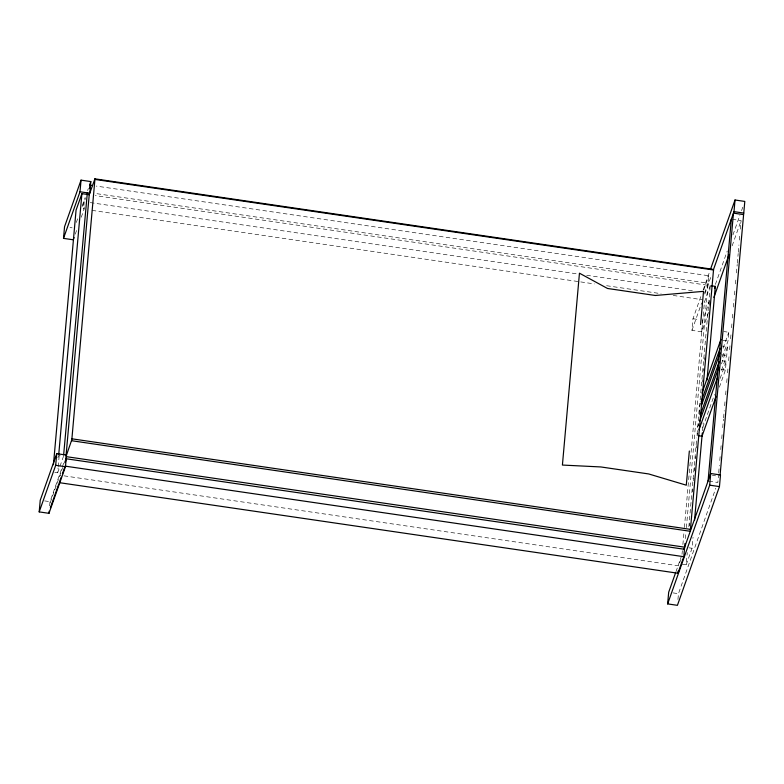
<?xml version="1.0" encoding="UTF-8"?>
<svg xmlns="http://www.w3.org/2000/svg" width="784" height="784" viewBox="0 0 784 784"><rect width="100%" height="100%" fill="white"/><g stroke="black" fill="none" stroke-linecap="round" stroke-linejoin="round"><path stroke-width="0.59" stroke-dasharray="3.92 2.94" d="M49.627 505.915L50 501.682L61.975 467.872M54.743 472.34L57.673 472.772L58.104 467.901M58.212 466.676L59.192 455.72M84.231 201.713L83.574 209.132L84.349 206.927M708.618 312.316L701.719 331.799L691.949 330.378L692.987 318.735L701.562 294.529M677.935 599.505L678.454 593.684L715.802 488.207M701.719 331.799L702.337 324.821M702.444 323.655L702.758 320.166L709.696 300.566M682.021 554.298L682.345 550.642M682.884 544.557L683.971 532.375M684.403 527.505L704.424 302.163L710.275 285.631L95.295 195.598M685.402 538.647L685.951 532.552M686.382 527.681L708.765 275.752L96.138 186.073M688.852 526.809L696.751 437.923M697.064 434.395L700.034 400.928M700.132 399.84L700.651 394.009M700.759 392.784L710.275 285.631M682.168 564.196L686.206 564.784L687.284 552.602M689.665 525.809L689.881 523.369M692.693 491.705L692.909 489.265M693.673 480.739L693.889 478.299M694.536 470.998L694.859 467.342M695.614 458.816L695.839 456.376M696.594 447.85L696.809 445.41M698.544 425.928L698.76 423.487M699.514 414.961L699.73 412.531M702.435 382.073L702.65 379.642M703.415 371.116L703.63 368.676M704.385 360.15L704.6 357.71M709.255 305.339L709.471 302.898L704.424 302.163M686.206 564.784L692.056 548.251L693.027 537.295M702.493 430.769L703.199 422.841M719.369 387.198L725.425 370.097L726.2 361.365L722.162 360.777M721.476 370.371L726.719 355.544L727.493 346.822L722.446 346.077M722.358 356.955L728.013 341.001L728.787 332.269L723.74 331.534M718.595 473.938L717.83 482.474L709.148 481.2M718.703 472.723L719.349 465.412M719.781 460.541L720.32 454.455M720.761 449.585L721.3 443.489M721.731 438.619L722.27 432.533M722.701 427.652L723.465 419.126M723.573 417.911L724.22 410.6M724.651 405.73L725.19 399.644M725.631 394.773L726.17 388.678M726.709 382.592L727.14 377.712M727.572 372.841L728.12 366.755M728.659 360.66L729.091 355.789M729.63 349.703L730.061 344.833M730.61 338.737L731.041 333.866M731.58 327.771L732.011 322.9M732.442 318.03L732.991 311.944M733.422 307.073L734.069 299.762M734.5 294.892L735.039 288.796M735.48 283.926L736.019 277.84M736.45 272.959L737.205 264.433M737.313 263.218L738.185 253.477M738.293 252.252L738.94 244.951M739.371 240.08L739.91 233.985M740.351 229.114L741.105 220.588L731.335 219.157M76.322 222.48L78.331 216.796M82.359 205.437L85.172 197.48M87.583 190.659L88.396 188.385M82.506 206.476L85.407 198.411M75.264 234.161L77.263 228.526M81.252 217.256L84.447 208.24M57.859 457.729L58.643 455.524L62.553 456.092M57.673 472.772L63.524 456.239M62.377 466.745L63.974 462.237M50.215 502.652L62.661 467.519M64.219 463.119L65.395 459.806M703.189 289.913L709.726 271.47M703.689 290.08L708.765 275.752M704.591 293.098L708.109 283.171L95.481 193.491M691.949 330.378L701.66 302.957M704.796 294.098L711.539 275.076M715.41 284.425L727.248 250.998M732.962 234.867L739.9 215.267M741.537 210.651L742.762 207.192M732.168 245.813L740.694 221.735M699.553 406.386L700.759 402.966M699.034 412.208L699.838 409.924M723.132 348.233L728.787 332.269M697.74 426.761L698.544 424.477M721.437 363.923L727.493 346.822M696.966 435.483L697.77 433.209M702.787 427.496L714.498 394.43M720.143 378.466L726.2 361.365M675.965 571.693L681.139 557.091M680.953 559.198L678.611 565.813L59.927 475.241M90.287 202.605L578.21 274.028M586.677 275.272L694.438 291.05M92.051 210.377L594.497 283.935M606.6 285.709L661.088 293.686M673.191 295.45L702.248 299.704M69.962 227.527L72.138 227.84M692.987 318.735L699.495 319.686M722.966 340.256L728.013 341.001M721.672 354.809L726.719 355.544M721.388 369.509L725.425 370.097M712.362 475.349L715.625 475.819M689.028 547.81L692.056 548.251M44.58 500.888L50 501.682M673.025 592.89L678.454 593.684"/><path stroke-width="1.18" d="M66.503 455.092L56.732 453.662L40.239 500.251L39.2 511.893L48.971 513.324L65.464 466.735L66.503 455.092L71.814 439.706L94.982 178.693L89.239 194.716L81.908 193.638L76.058 210.171L53.439 464.745M71.589 440.716L690.273 531.287L713.567 269.333L734 211.641L735.029 199.998L744.8 201.429L720.075 475.241M63.504 238.375L64.543 226.733L81.036 180.144L90.807 181.574L89.768 193.217L80.007 191.776L63.504 238.375L73.275 239.796L74.068 237.542M48.971 513.324L49.157 511.217M39.2 511.893L55.693 465.304L56.732 453.662M80.007 191.776L81.036 180.144M58.751 454.308L81.908 193.638M63.631 455.024L87.328 192.854M65.493 461.884L66.317 457.209M66.072 455.377L89.425 192.599M89.807 188.366L90.082 185.181L92.512 185.534M683.864 549.378L710.725 473.526L720.496 474.957L719.457 486.59L677.415 605.326L667.645 603.896L668.683 592.253L675.563 572.839M61.221 477.152L59.27 482.66L677.944 573.231L678.14 571.105M689.332 451.006L686.294 485.188L648.682 473.948L600.858 466.95L562.412 465.059L579.454 273.195L607.522 288.473L655.336 295.48L703.522 291.354L700.573 324.498M677.944 573.231L683.805 556.699L684.971 543.518M694.546 520.243L702.297 432.954M706.992 380.132L715.331 286.366L711.284 285.778M708.07 481.043L731.335 219.157M710.196 475.026L733.461 213.14L743.232 214.571M667.645 603.896L709.696 485.159L710.725 473.526M89.601 184.975L90.807 181.574M50.372 507.787L58.859 483.797M62.387 473.84L65.121 466.127L683.805 556.699M710.539 269.167L735.029 199.998M714.547 288.571L715.331 286.366M713.901 297.41L728.924 254.986M701.945 393.098L720.917 339.511M701.161 401.829L720.143 348.243M701.455 405.367L720.026 352.918M700.68 414.099L719.251 361.649M699.759 421.057L718.732 367.471M698.985 429.789L717.556 377.339M716.145 396.322L702.013 436.227L697.976 435.63M734 211.641L743.761 213.072M94.864 178.83L712.333 269.226M94.982 179.438L713.665 270.01M709.696 485.159L719.457 486.59M71.932 438.815L690.616 529.386M65.964 456.602L684.648 547.173M65.778 458.709L684.461 549.28M55.693 465.304L65.464 466.735"/></g></svg>
